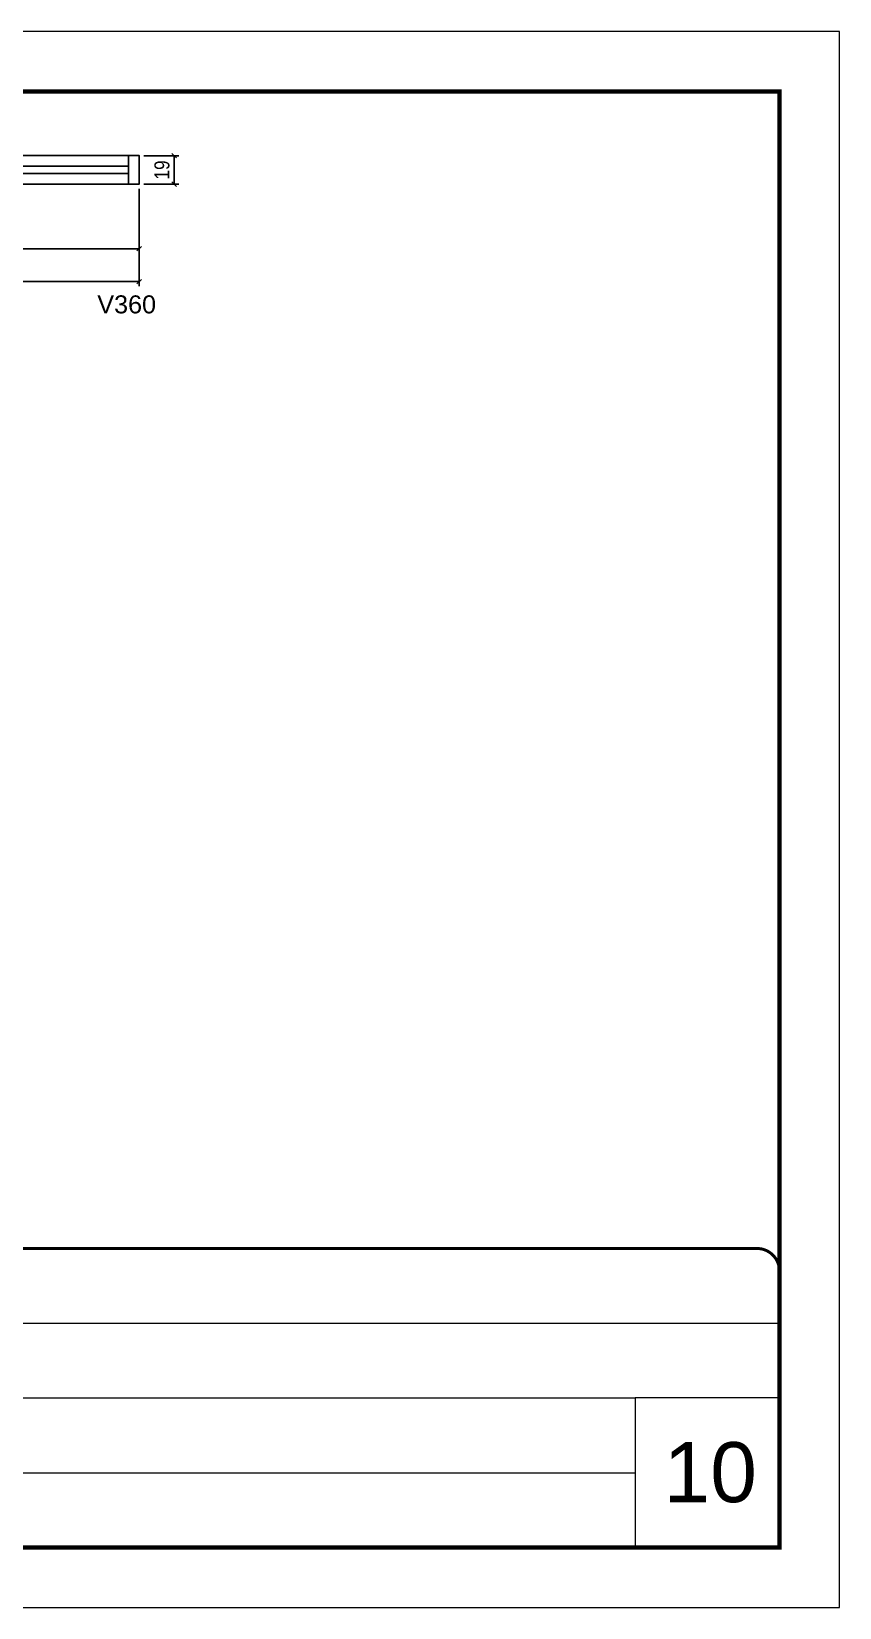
# Model space of a CAD drawing. Extents: x 3090 to 9343, y 762 to 5258.
# Drawn here: x 5635 to 6173, y 1911 to 2961 of the extents above; entities that cross this region are included whole.
import ezdxf

# ---------------------------------------------------------------- set-up
doc = ezdxf.new("R2010")
doc.units = 0
doc.linetypes.add('CONTINUO', pattern=[0])
doc.linetypes.add('DASHED', pattern=[0.75, 0.5, -0.25])
doc.layers.add('00 - FELIPE', color=2, linetype='Continuous', plot=False)
for name, color, linetype in [('5', 5, 'Continuous'), ('Painéis', 200, 'Continuous'), ('SARR_2.2x7', 40, 'Continuous')]:
    doc.layers.add(name, color=color, linetype=linetype)
for name, color, linetype, lineweight in [('CARIMBO', 255, 'Continuous', 9), ('Escoras', 2, 'Continuous', 25), ('Folhas', 255, 'Continuous', 9), ('SARRAFO DE PRESSAO', 251, 'DASHED', 9)]:
    doc.layers.add(name, color=color, linetype=linetype, lineweight=lineweight)
doc.styles.add('ARIAL', font='arial.ttf')
doc.styles.add('COTA TECNICA', font='techl___.ttf', dxfattribs={"height": 10})
doc.styles.add('COTA TECNICA-50', font='techl___.ttf', dxfattribs={"height": 10})
doc.styles.get("Standard").update_dxf_attribs({"font": 'arial.ttf'})
doc.dimstyles.new('COTA PAINEL-50', dxfattribs={"dimtxt": 10, "dimasz": 3, "dimexe": 3, "dimexo": 3, "dimgap": 3, "dimtad": 1, "dimdec": 1, "dimzin": 12, "dimdsep": 46, "dimtxsty": 'COTA TECNICA-50', "dimblk1": 'OBLIQUE', "dimblk2": 'OBLIQUE', "dimsah": 1, "dimcen": 0.9, "dimclrd": 4, "dimclre": 4, "dimclrt": 240, "dimadec": 1, "dimazin": 3, "dimtfac": 1, "dimtdec": 1, "dimtmove": 0, "dimatfit": 3, "dimfxl": 1, "dimtolj": 1, "dimtzin": 12, "dimarcsym": 0})
doc.dimstyles.new('PAINEL', dxfattribs={"dimtxt": 10, "dimasz": 3, "dimexe": 3, "dimexo": 3, "dimgap": 3, "dimtad": 1, "dimdec": 1, "dimzin": 12, "dimdsep": 46, "dimtxsty": 'COTA TECNICA', "dimblk1": 'OBLIQUE', "dimblk2": 'OBLIQUE', "dimsah": 1, "dimcen": 0.9, "dimclrd": 4, "dimclre": 4, "dimclrt": 240, "dimadec": 1, "dimazin": 3, "dimtfac": 1, "dimtdec": 1, "dimtmove": 0, "dimatfit": 3, "dimfxl": 1, "dimtolj": 1, "dimtzin": 12, "dimarcsym": 0})

# ---------------------------------------------------------------- blocks, each defined once
blk = doc.blocks.new('9999999999')
at = {"color": 30, "linetype": 'CONTINUO'}
for p, q in [((98564.6, 34379.6), (99584, 34379.6)), ((98564.6, 34329.8), (99488, 34329.8)), ((99584, 34329.8), (99488, 34329.8)), ((99488, 34329.8), (99488, 34230.2)), ((98564.6, 34280), (99488, 34280))]:
    blk.add_line(p, q, dxfattribs=at)
at = {"color": 30, "linetype": 'CONTINUO', "const_width": 2}
blk.add_lwpolyline([(99584, 34230.2), (99584, 34414.4, 0.414214), (99569, 34429.4), (98229, 34429.4, 0.414214), (98214, 34414.4), (98214, 34245.2, 0.414214), (98229, 34230.2), (99584, 34230.2)], format="xyb", dxfattribs=at)
at = {"layer": 'Folhas'}
blk.add_lwpolyline([(98139, 34190.2), (99624, 34190.2), (99624, 35240.2), (98139, 35240.2)], close=True, dxfattribs=at)
at = {"layer": 'Folhas', "color": 30, "const_width": 3}
blk.add_lwpolyline([(98214, 34230.2), (99584, 34230.2), (99584, 35200.2), (98214, 35200.2)], close=True, dxfattribs=at)
blk = doc.blocks.new('_Oblique')
at = {"color": 0, "linetype": 'ByBlock', "lineweight": -2}
blk.add_line((-0.5, -0.5), (0.5, 0.5), dxfattribs=at)
blk = doc.blocks.new('*D73')
at = {"layer": 'Defpoints', "color": 0, "linetype": 'ByBlock', "transparency": 16777216}
for p in [(5517, 2858.8), (5707, 2858.8), (5707, 2815.8)]:
    blk.add_point(p, dxfattribs=at)
at = {"layer": 'Escoras', "color": 4, "linetype": 'ByBlock', "lineweight": -2, "transparency": 16777216}
for p, q in [((5517, 2855.8), (5517, 2812.8)), ((5707, 2855.8), (5707, 2812.8)), ((5517, 2815.8), (5707, 2815.8))]:
    blk.add_line(p, q, dxfattribs=at)
at = {"layer": 'Escoras', "color": 4, "linetype": 'ByBlock', "lineweight": -2, "transparency": 16777216, "xscale": 3, "yscale": 3, "zscale": 3, "rotation": 180}
blk.add_blockref('_Oblique', (5517, 2815.8), dxfattribs=at)
at = {"layer": 'Escoras', "color": 4, "linetype": 'ByBlock', "lineweight": -2, "transparency": 16777216, "xscale": 3, "yscale": 3, "zscale": 3}
blk.add_blockref('_Oblique', (5707, 2815.8), dxfattribs=at)
at = {"layer": 'Escoras', "color": 240, "linetype": 'ByBlock', "transparency": 16777216, "insert": (5612, 2823.9), "char_height": 10, "attachment_point": 5, "style": 'COTA TECNICA-50'}
blk.add_mtext('\\A1;190', dxfattribs=at)
blk = doc.blocks.new('*D75')
at = {"layer": 'Defpoints', "color": 0, "linetype": 'ByBlock', "transparency": 16777216}
for p in [(5707, 2877.8), (5707, 2858.8), (5730.3, 2858.8)]:
    blk.add_point(p, dxfattribs=at)
at = {"layer": 'Escoras', "color": 4, "linetype": 'ByBlock', "lineweight": -2, "transparency": 16777216}
for p, q in [((5710, 2877.8), (5733.3, 2877.8)), ((5730.3, 2877.8), (5730.3, 2858.8)), ((5710, 2858.8), (5733.3, 2858.8))]:
    blk.add_line(p, q, dxfattribs=at)
at = {"layer": 'Escoras', "color": 4, "linetype": 'ByBlock', "lineweight": -2, "transparency": 16777216, "xscale": 3, "yscale": 3, "zscale": 3}
for p, rotation in [((5730.3, 2877.8), 90), ((5730.3, 2858.8), 270)]:
    blk.add_blockref('_Oblique', p, dxfattribs=dict(at, rotation=rotation))
at = {"layer": 'Escoras', "color": 240, "linetype": 'ByBlock', "transparency": 16777216, "insert": (5722.2, 2868.3), "char_height": 10, "attachment_point": 5, "rotation": 90, "style": 'COTA TECNICA-50'}
blk.add_mtext('\\A1;19', dxfattribs=at)
blk = doc.blocks.new('*D484')
at = {"layer": '00 - FELIPE', "color": 4, "lineweight": -2, "transparency": 16777216}
for p, q in [((4785, 2855.8), (4785, 2790.9)), ((5707, 2855.8), (5707, 2790.9)), ((4785, 2793.9), (5707, 2793.9))]:
    blk.add_line(p, q, dxfattribs=at)
at = {"layer": 'Defpoints', "color": 0, "transparency": 16777216}
for p in [(4785, 2858.8), (5707, 2858.8), (5707, 2793.9)]:
    blk.add_point(p, dxfattribs=at)
at = {"layer": '00 - FELIPE', "color": 4, "lineweight": -2, "transparency": 16777216, "xscale": 3, "yscale": 3, "zscale": 3, "rotation": 180}
blk.add_blockref('_Oblique', (4785, 2793.9), dxfattribs=at)
at = {"layer": '00 - FELIPE', "color": 4, "lineweight": -2, "transparency": 16777216, "xscale": 3, "yscale": 3, "zscale": 3}
blk.add_blockref('_Oblique', (5707, 2793.9), dxfattribs=at)
at = {"layer": '00 - FELIPE', "color": 240, "transparency": 16777216, "insert": (5246, 2802), "char_height": 10, "attachment_point": 5, "style": 'COTA TECNICA'}
blk.add_mtext('\\A1;922', dxfattribs=at)

msp = doc.modelspace()

# ---------------------------------------------------------------- linework, layer by layer
at = {"layer": 'Painéis', "linetype": 'Continuous'}
msp.add_lwpolyline([(5516.97, 2877.84), (5706.99, 2877.84), (5706.99, 2858.84), (5516.97, 2858.84)], close=True, dxfattribs=at)
at = {"layer": 'SARR_2.2x7', "linetype": 'Continuous'}
for p, q in [((5699.99, 2877.84), (5699.99, 2858.84)), ((5516.97, 2870.84), (5699.99, 2870.84)), ((5699.99, 2865.84), (5516.97, 2865.84))]:
    msp.add_line(p, q, dxfattribs=at)

# ---------------------------------------------------------------- block references
at = {"layer": 'SARRAFO DE PRESSAO', "color": 6, "linetype": 'ByBlock'}
msp.add_blockref('9999999999', (-93450.55, -32279.68), dxfattribs=at)

# ---------------------------------------------------------------- texts
at = {"layer": '5', "linetype": 'Continuous'}
msp.add_text('V360', height=12, rotation=359.99996, dxfattribs=at).set_placement((5679.1, 2772.73))
at = {"layer": 'CARIMBO', "style": 'ARIAL'}
msp.add_text('10', height=40, dxfattribs=at).set_placement((6056.29, 1980.67))

# ---------------------------------------------------------------- dimensions: what is measured, and where the dimension line sits
at = {"layer": '00 - FELIPE'}
dim = msp.add_linear_dim(base=(5706.99, 2793.9), p1=(4784.97, 2858.84), p2=(5706.99, 2858.84), dimstyle='PAINEL', dxfattribs=at)
dim.commit()
dim.dimension.update_dxf_attribs({"geometry": '*D484', "text_midpoint": (5245.98, 2801.99)})
at = {"layer": 'Escoras', "linetype": 'ByBlock'}
dim = msp.add_aligned_dim(p1=(5706.99, 2877.84), p2=(5706.99, 2858.84), distance=23.32, dimstyle='COTA PAINEL-50', override={"dimarcsym": 1}, dxfattribs=at)
dim.commit()
dim.dimension.update_dxf_attribs({"geometry": '*D75', "text_midpoint": (5722.22, 2868.34)})
dim = msp.add_linear_dim(base=(5706.99, 2815.78), p1=(5516.97, 2858.84), p2=(5706.99, 2858.84), dimstyle='COTA PAINEL-50', override={"dimarcsym": 1}, dxfattribs=at)
dim.commit()
dim.dimension.update_dxf_attribs({"geometry": '*D73', "text_midpoint": (5611.98, 2823.91)})

doc.saveas('drawing.dxf')
